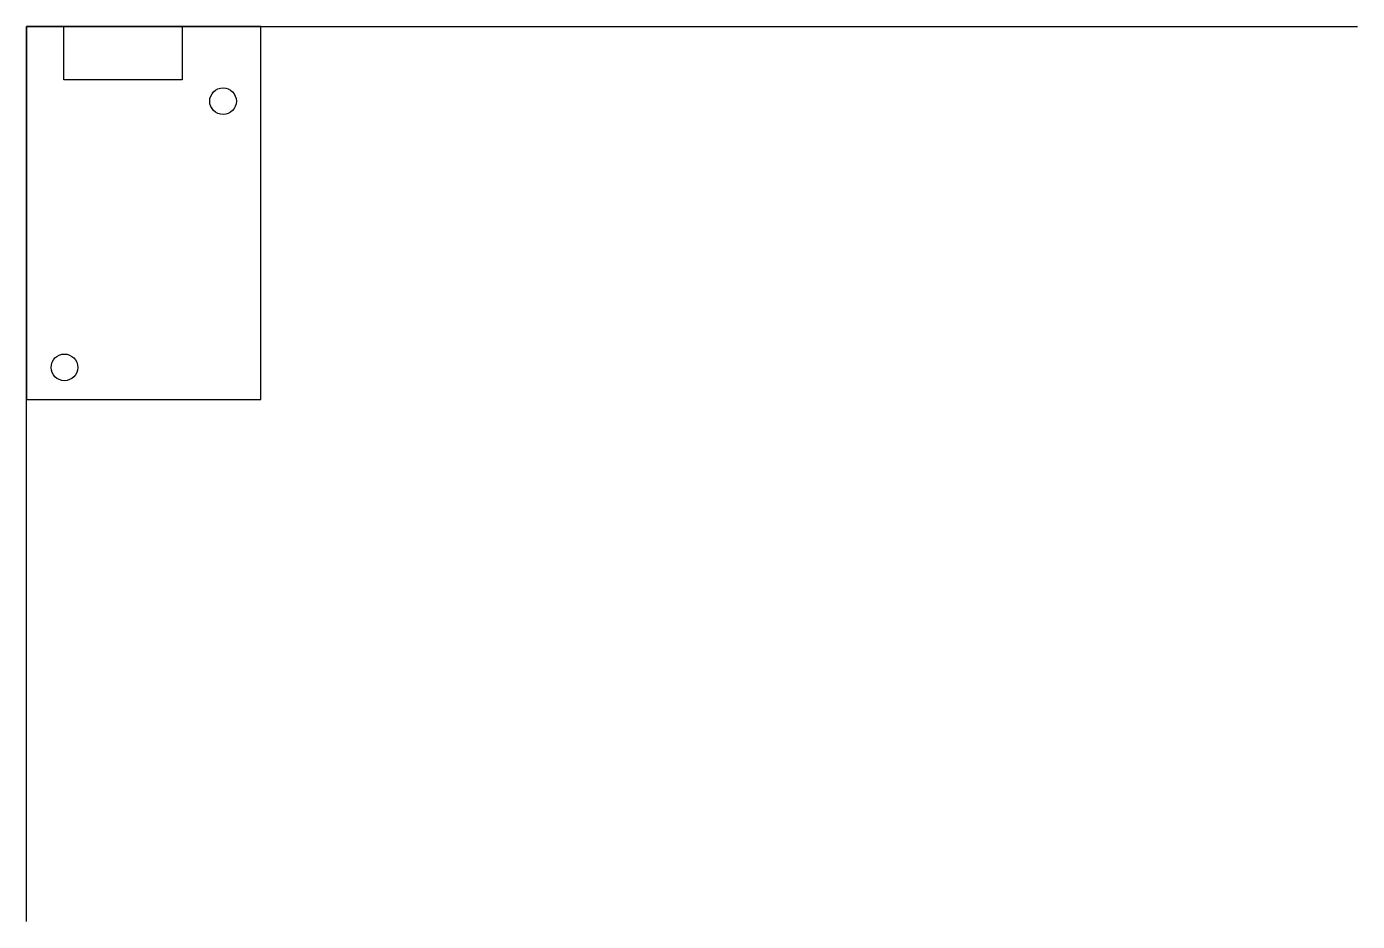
# Model space of a CAD drawing. Header units: millimetres. Extents: x -62 to 62, y -42 to 42.
import ezdxf

# ---------------------------------------------------------------- set-up
doc = ezdxf.new("R2010")
doc.units = ezdxf.units.MM
doc.layers.get('0').update_dxf_attribs({"linetype": 'CONTINUOUS'})

msp = doc.modelspace()

# ---------------------------------------------------------------- linework, layer by layer
for p, q in [((-62.5, -42), (-62.5, 42)), ((-62.5, 42), (62.5, 42))]:
    msp.add_line(p, q)
for points in [[(-40.5, 42), (-62.5, 42), (-62.5, 7), (-40.5, 7)], [(-47.9, 37), (-59, 37), (-59, 42), (-47.9, 42)]]:
    msp.add_lwpolyline(points, close=True)
for centre in [(-44.05, 35), (-58.95, 10.01)]:
    msp.add_circle(centre, 1.25)

doc.saveas('drawing.dxf')
